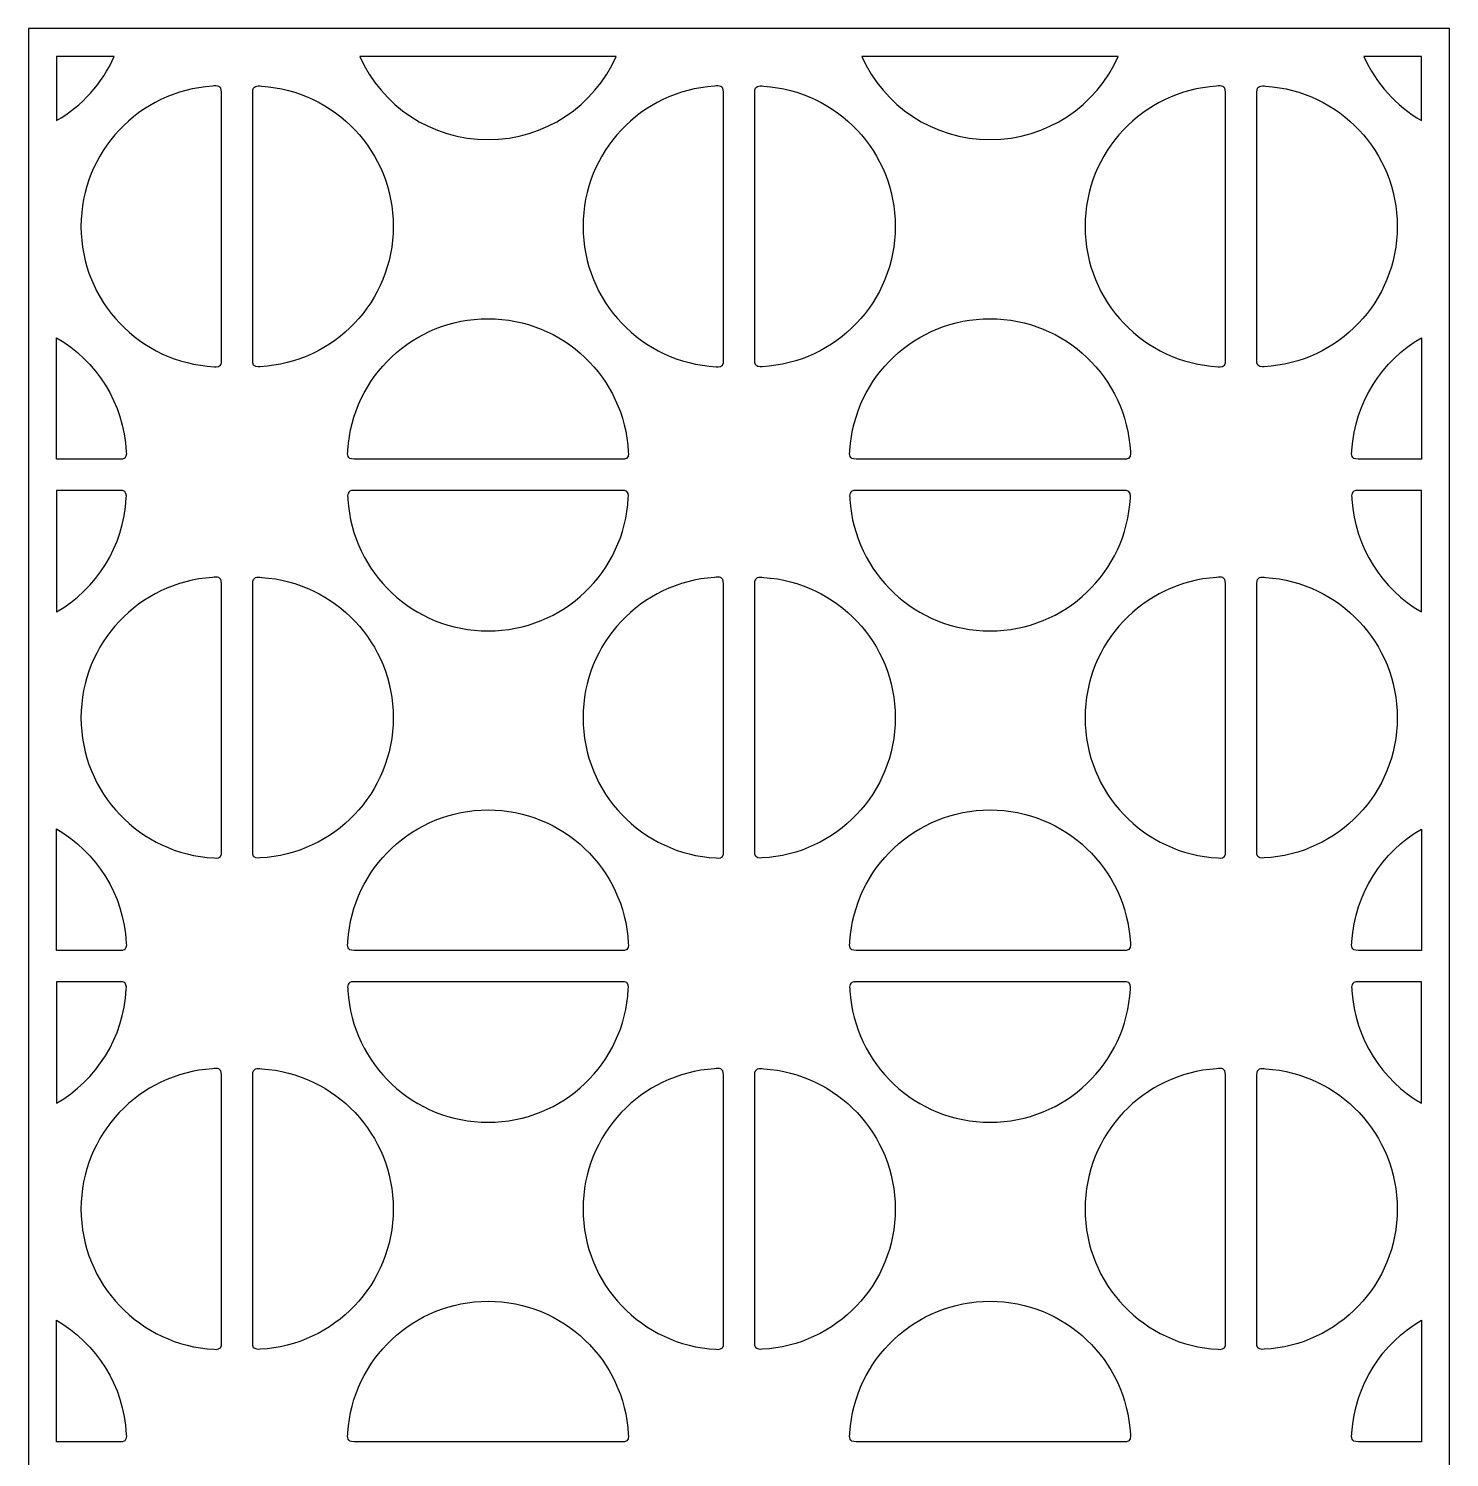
# Model space of a CAD drawing. Header units: centimetres. Extents: x 22.62 to 27, y -9 to -0.2.
# Drawn here: x 22.625 to 27, y -4.601 to -0.203 of the extents above; entities that cross this region are included whole.
import ezdxf

# ---------------------------------------------------------------- set-up
doc = ezdxf.new("R2010")
doc.units = ezdxf.units.CM
doc.header["$MEASUREMENT"] = 0
doc.layers.add('layer 1', color=7, linetype='Continuous')

msp = doc.modelspace()

# ---------------------------------------------------------------- linework, layer by layer
at = {"layer": 'layer 1', "color": 250}
for points, knots in [([(22.62472, -0.20254), (22.62472, -0.20254), (26.99977, -0.20254), (26.99977, -0.20254), (26.99977, -0.20254), (26.99977, -0.20254), (26.99977, -9.00021), (26.99977, -9.00021), (26.99977, -9.00021), (26.99977, -9.00021), (22.62472, -9.00021), (22.62472, -9.00021), (22.62472, -9.00021), (22.62472, -9.00021), (22.62472, -0.20254), (22.62472, -0.20254)], [0, 0, 0, 0, 0.2, 0.2, 0.2, 0.2, 0.4, 0.4, 0.4, 0.4, 0.6, 0.6, 0.6, 0.6, 1, 1, 1, 1]), ([(22.8885, -0.28881), (22.85134, -0.37163), (22.7889, -0.44065), (22.711, -0.48603), (22.711, -0.48603), (22.711, -0.48603), (22.711, -0.28881), (22.711, -0.28881), (22.711, -0.28881), (22.711, -0.28881), (22.8885, -0.28881), (22.8885, -0.28881)], [0, 0, 0, 0, 0.25, 0.25, 0.25, 0.25, 0.5, 0.5, 0.5, 0.5, 1, 1, 1, 1]), ([(24.43431, -0.28881), (24.36669, -0.43953), (24.21533, -0.54454), (24.03947, -0.54454), (24.03947, -0.54454), (23.8636, -0.54454), (23.71222, -0.43954), (23.6446, -0.28881), (23.6446, -0.28881), (23.6446, -0.28881), (24.43431, -0.28881), (24.43431, -0.28881)], [0, 0, 0, 0, 0.25, 0.25, 0.25, 0.25, 0.5, 0.5, 0.5, 0.5, 1, 1, 1, 1]), ([(25.98013, -0.28881), (25.91251, -0.43953), (25.76116, -0.54454), (25.5853, -0.54454), (25.5853, -0.54454), (25.40943, -0.54454), (25.25805, -0.43954), (25.19042, -0.28881), (25.19042, -0.28881), (25.19042, -0.28881), (25.98013, -0.28881), (25.98013, -0.28881)], [0, 0, 0, 0, 0.25, 0.25, 0.25, 0.25, 0.5, 0.5, 0.5, 0.5, 1, 1, 1, 1]), ([(26.91349, -0.48586), (26.83571, -0.44048), (26.77337, -0.37153), (26.73625, -0.28881), (26.73625, -0.28881), (26.73625, -0.28881), (26.91349, -0.28881), (26.91349, -0.28881), (26.91349, -0.28881), (26.91349, -0.28881), (26.91349, -0.48586), (26.91349, -0.48586)], [0, 0, 0, 0, 0.25, 0.25, 0.25, 0.25, 0.5, 0.5, 0.5, 0.5, 1, 1, 1, 1]), ([(23.21873, -0.81148), (23.21873, -0.81148), (23.21873, -1.23137), (23.21873, -1.23137), (23.21873, -1.23137), (23.21873, -1.2446), (23.20174, -1.24385), (23.19583, -1.24345), (23.19583, -1.24345), (22.9676, -1.23154), (22.78615, -1.04266), (22.78615, -0.81148), (22.78615, -0.81148), (22.78615, -0.58194), (22.96503, -0.39411), (23.19096, -0.37978), (23.19096, -0.37978), (23.20628, -0.37848), (23.21845, -0.37646), (23.21873, -0.39879), (23.21873, -0.39879), (23.21873, -0.39879), (23.21873, -0.81148), (23.21873, -0.81148)], [0, 0, 0, 0, 0.1428571, 0.1428571, 0.1428571, 0.1428571, 0.2857143, 0.2857143, 0.2857143, 0.2857143, 0.4285714, 0.4285714, 0.4285714, 0.4285714, 0.5714286, 0.5714286, 0.5714286, 0.5714286, 0.7142857, 0.7142857, 0.7142857, 0.7142857, 1, 1, 1, 1]), ([(23.31501, -0.81148), (23.31501, -0.81148), (23.31501, -1.23137), (23.31501, -1.23137), (23.31501, -1.23137), (23.31501, -1.2446), (23.332, -1.24385), (23.33791, -1.24345), (23.33791, -1.24345), (23.56614, -1.23154), (23.7476, -1.04266), (23.7476, -0.81148), (23.7476, -0.81148), (23.7476, -0.58194), (23.56872, -0.39411), (23.34279, -0.37978), (23.34279, -0.37978), (23.32747, -0.37848), (23.31529, -0.37646), (23.31501, -0.39879), (23.31501, -0.39879), (23.31501, -0.39879), (23.31501, -0.81148), (23.31501, -0.81148)], [0, 0, 0, 0, 0.1428571, 0.1428571, 0.1428571, 0.1428571, 0.2857143, 0.2857143, 0.2857143, 0.2857143, 0.4285714, 0.4285714, 0.4285714, 0.4285714, 0.5714286, 0.5714286, 0.5714286, 0.5714286, 0.7142857, 0.7142857, 0.7142857, 0.7142857, 1, 1, 1, 1]), ([(24.76456, -0.81148), (24.76456, -0.81148), (24.76456, -1.23137), (24.76456, -1.23137), (24.76456, -1.23137), (24.76456, -1.2446), (24.74757, -1.24385), (24.74166, -1.24345), (24.74166, -1.24345), (24.51343, -1.23154), (24.33197, -1.04266), (24.33197, -0.81148), (24.33197, -0.81148), (24.33197, -0.58194), (24.51085, -0.39411), (24.73678, -0.37978), (24.73678, -0.37978), (24.75211, -0.37848), (24.76428, -0.37646), (24.76456, -0.39879), (24.76456, -0.39879), (24.76456, -0.39879), (24.76456, -0.81148), (24.76456, -0.81148)], [0, 0, 0, 0, 0.1428571, 0.1428571, 0.1428571, 0.1428571, 0.2857143, 0.2857143, 0.2857143, 0.2857143, 0.4285714, 0.4285714, 0.4285714, 0.4285714, 0.5714286, 0.5714286, 0.5714286, 0.5714286, 0.7142857, 0.7142857, 0.7142857, 0.7142857, 1, 1, 1, 1]), ([(24.86084, -0.81148), (24.86084, -0.81148), (24.86084, -1.23137), (24.86084, -1.23137), (24.86084, -1.23137), (24.86084, -1.2446), (24.87783, -1.24385), (24.88374, -1.24345), (24.88374, -1.24345), (25.11197, -1.23154), (25.29342, -1.04266), (25.29342, -0.81148), (25.29342, -0.81148), (25.29342, -0.58194), (25.11455, -0.39411), (24.88861, -0.37978), (24.88861, -0.37978), (24.87329, -0.37848), (24.86112, -0.37646), (24.86084, -0.39879), (24.86084, -0.39879), (24.86084, -0.39879), (24.86084, -0.81148), (24.86084, -0.81148)], [0, 0, 0, 0, 0.1428571, 0.1428571, 0.1428571, 0.1428571, 0.2857143, 0.2857143, 0.2857143, 0.2857143, 0.4285714, 0.4285714, 0.4285714, 0.4285714, 0.5714286, 0.5714286, 0.5714286, 0.5714286, 0.7142857, 0.7142857, 0.7142857, 0.7142857, 1, 1, 1, 1]), ([(26.31038, -0.81148), (26.31038, -0.81148), (26.31038, -1.23137), (26.31038, -1.23137), (26.31038, -1.23137), (26.31038, -1.2446), (26.2934, -1.24385), (26.28748, -1.24345), (26.28748, -1.24345), (26.05926, -1.23154), (25.8778, -1.04266), (25.8778, -0.81148), (25.8778, -0.81148), (25.8778, -0.58194), (26.05668, -0.39411), (26.28261, -0.37978), (26.28261, -0.37978), (26.29793, -0.37848), (26.31011, -0.37646), (26.31038, -0.39879), (26.31038, -0.39879), (26.31038, -0.39879), (26.31038, -0.81148), (26.31038, -0.81148)], [0, 0, 0, 0, 0.1428571, 0.1428571, 0.1428571, 0.1428571, 0.2857143, 0.2857143, 0.2857143, 0.2857143, 0.4285714, 0.4285714, 0.4285714, 0.4285714, 0.5714286, 0.5714286, 0.5714286, 0.5714286, 0.7142857, 0.7142857, 0.7142857, 0.7142857, 1, 1, 1, 1]), ([(26.40667, -0.81148), (26.40667, -0.81148), (26.40667, -1.23137), (26.40667, -1.23137), (26.40667, -1.23137), (26.40667, -1.2446), (26.42365, -1.24385), (26.42957, -1.24345), (26.42957, -1.24345), (26.65779, -1.23154), (26.83925, -1.04266), (26.83925, -0.81148), (26.83925, -0.81148), (26.83925, -0.58194), (26.66037, -0.39411), (26.43444, -0.37978), (26.43444, -0.37978), (26.41912, -0.37848), (26.40694, -0.37646), (26.40667, -0.39879), (26.40667, -0.39879), (26.40667, -0.39879), (26.40667, -0.81148), (26.40667, -0.81148)], [0, 0, 0, 0, 0.1428571, 0.1428571, 0.1428571, 0.1428571, 0.2857143, 0.2857143, 0.2857143, 0.2857143, 0.4285714, 0.4285714, 0.4285714, 0.4285714, 0.5714286, 0.5714286, 0.5714286, 0.5714286, 0.7142857, 0.7142857, 0.7142857, 0.7142857, 1, 1, 1, 1]), ([(24.03947, -1.52819), (24.03947, -1.52819), (24.45936, -1.52819), (24.45936, -1.52819), (24.45936, -1.52819), (24.47259, -1.52819), (24.47184, -1.51121), (24.47144, -1.50529), (24.47144, -1.50529), (24.45952, -1.27707), (24.27065, -1.09561), (24.03947, -1.09561), (24.03947, -1.09561), (23.80993, -1.09561), (23.6221, -1.27449), (23.60777, -1.50042), (23.60777, -1.50042), (23.60648, -1.51574), (23.60445, -1.52792), (23.62678, -1.52819), (23.62678, -1.52819), (23.62678, -1.52819), (24.03947, -1.52819), (24.03947, -1.52819)], [0, 0, 0, 0, 0.1428571, 0.1428571, 0.1428571, 0.1428571, 0.2857143, 0.2857143, 0.2857143, 0.2857143, 0.4285714, 0.4285714, 0.4285714, 0.4285714, 0.5714286, 0.5714286, 0.5714286, 0.5714286, 0.7142857, 0.7142857, 0.7142857, 0.7142857, 1, 1, 1, 1]), ([(25.5853, -1.52819), (25.5853, -1.52819), (26.00519, -1.52819), (26.00519, -1.52819), (26.00519, -1.52819), (26.01842, -1.52819), (26.01767, -1.51121), (26.01727, -1.50529), (26.01727, -1.50529), (26.00535, -1.27707), (25.81648, -1.09561), (25.5853, -1.09561), (25.5853, -1.09561), (25.35576, -1.09561), (25.16793, -1.27449), (25.15359, -1.50042), (25.15359, -1.50042), (25.1523, -1.51574), (25.15028, -1.52792), (25.17261, -1.52819), (25.17261, -1.52819), (25.17261, -1.52819), (25.5853, -1.52819), (25.5853, -1.52819)], [0, 0, 0, 0, 0.1428571, 0.1428571, 0.1428571, 0.1428571, 0.2857143, 0.2857143, 0.2857143, 0.2857143, 0.4285714, 0.4285714, 0.4285714, 0.4285714, 0.5714286, 0.5714286, 0.5714286, 0.5714286, 0.7142857, 0.7142857, 0.7142857, 0.7142857, 1, 1, 1, 1]), ([(22.711, -1.52819), (22.711, -1.52819), (22.91354, -1.52819), (22.91354, -1.52819), (22.91354, -1.52819), (22.92676, -1.52819), (22.92602, -1.51121), (22.92562, -1.50529), (22.92562, -1.50529), (22.91778, -1.35528), (22.8335, -1.22549), (22.711, -1.15414), (22.711, -1.15414), (22.711, -1.15414), (22.711, -1.52819), (22.711, -1.52819)], [0, 0, 0, 0, 0.2, 0.2, 0.2, 0.2, 0.4, 0.4, 0.4, 0.4, 0.6, 0.6, 0.6, 0.6, 1, 1, 1, 1]), ([(26.91349, -1.1543), (26.79247, -1.22492), (26.7088, -1.35259), (26.69942, -1.50042), (26.69942, -1.50042), (26.69813, -1.51574), (26.6961, -1.52792), (26.71843, -1.52819), (26.71843, -1.52819), (26.71843, -1.52819), (26.91349, -1.52819), (26.91349, -1.52819), (26.91349, -1.52819), (26.91349, -1.52819), (26.91349, -1.1543), (26.91349, -1.1543)], [0, 0, 0, 0, 0.2, 0.2, 0.2, 0.2, 0.4, 0.4, 0.4, 0.4, 0.6, 0.6, 0.6, 0.6, 1, 1, 1, 1]), ([(22.711, -1.62448), (22.711, -1.62448), (22.91354, -1.62448), (22.91354, -1.62448), (22.91354, -1.62448), (22.92676, -1.62448), (22.92602, -1.64147), (22.92562, -1.64738), (22.92562, -1.64738), (22.91778, -1.79739), (22.8335, -1.92719), (22.711, -1.99854), (22.711, -1.99854), (22.711, -1.99854), (22.711, -1.62448), (22.711, -1.62448)], [0, 0, 0, 0, 0.2, 0.2, 0.2, 0.2, 0.4, 0.4, 0.4, 0.4, 0.6, 0.6, 0.6, 0.6, 1, 1, 1, 1]), ([(24.03947, -1.62448), (24.03947, -1.62448), (24.45936, -1.62448), (24.45936, -1.62448), (24.45936, -1.62448), (24.47259, -1.62448), (24.47184, -1.64147), (24.47144, -1.64738), (24.47144, -1.64738), (24.45952, -1.87561), (24.27065, -2.05706), (24.03947, -2.05706), (24.03947, -2.05706), (23.80993, -2.05706), (23.6221, -1.87818), (23.60777, -1.65225), (23.60777, -1.65225), (23.60648, -1.63693), (23.60445, -1.62475), (23.62678, -1.62448), (23.62678, -1.62448), (23.62678, -1.62448), (24.03947, -1.62448), (24.03947, -1.62448)], [0, 0, 0, 0, 0.1428571, 0.1428571, 0.1428571, 0.1428571, 0.2857143, 0.2857143, 0.2857143, 0.2857143, 0.4285714, 0.4285714, 0.4285714, 0.4285714, 0.5714286, 0.5714286, 0.5714286, 0.5714286, 0.7142857, 0.7142857, 0.7142857, 0.7142857, 1, 1, 1, 1]), ([(25.5853, -1.62448), (25.5853, -1.62448), (26.00519, -1.62448), (26.00519, -1.62448), (26.00519, -1.62448), (26.01842, -1.62448), (26.01767, -1.64147), (26.01727, -1.64738), (26.01727, -1.64738), (26.00535, -1.87561), (25.81648, -2.05706), (25.5853, -2.05706), (25.5853, -2.05706), (25.35576, -2.05706), (25.16793, -1.87818), (25.15359, -1.65225), (25.15359, -1.65225), (25.1523, -1.63693), (25.15028, -1.62475), (25.17261, -1.62448), (25.17261, -1.62448), (25.17261, -1.62448), (25.5853, -1.62448), (25.5853, -1.62448)], [0, 0, 0, 0, 0.1428571, 0.1428571, 0.1428571, 0.1428571, 0.2857143, 0.2857143, 0.2857143, 0.2857143, 0.4285714, 0.4285714, 0.4285714, 0.4285714, 0.5714286, 0.5714286, 0.5714286, 0.5714286, 0.7142857, 0.7142857, 0.7142857, 0.7142857, 1, 1, 1, 1]), ([(26.91349, -1.99838), (26.79247, -1.92777), (26.7088, -1.80008), (26.69942, -1.65225), (26.69942, -1.65225), (26.69813, -1.63693), (26.6961, -1.62475), (26.71843, -1.62448), (26.71843, -1.62448), (26.71843, -1.62448), (26.91349, -1.62448), (26.91349, -1.62448), (26.91349, -1.62448), (26.91349, -1.62448), (26.91349, -1.99838), (26.91349, -1.99838)], [0, 0, 0, 0, 0.2, 0.2, 0.2, 0.2, 0.4, 0.4, 0.4, 0.4, 0.6, 0.6, 0.6, 0.6, 1, 1, 1, 1]), ([(23.21873, -2.324), (23.21873, -2.324), (23.21873, -2.74389), (23.21873, -2.74389), (23.21873, -2.74389), (23.21873, -2.75712), (23.20174, -2.75637), (23.19583, -2.75597), (23.19583, -2.75597), (22.9676, -2.74405), (22.78615, -2.55518), (22.78615, -2.324), (22.78615, -2.324), (22.78615, -2.09446), (22.96503, -1.90663), (23.19096, -1.89229), (23.19096, -1.89229), (23.20628, -1.891), (23.21845, -1.88898), (23.21873, -1.91131), (23.21873, -1.91131), (23.21873, -1.91131), (23.21873, -2.324), (23.21873, -2.324)], [0, 0, 0, 0, 0.1428571, 0.1428571, 0.1428571, 0.1428571, 0.2857143, 0.2857143, 0.2857143, 0.2857143, 0.4285714, 0.4285714, 0.4285714, 0.4285714, 0.5714286, 0.5714286, 0.5714286, 0.5714286, 0.7142857, 0.7142857, 0.7142857, 0.7142857, 1, 1, 1, 1]), ([(23.31501, -2.324), (23.31501, -2.324), (23.31501, -2.74389), (23.31501, -2.74389), (23.31501, -2.74389), (23.31501, -2.75712), (23.332, -2.75637), (23.33791, -2.75597), (23.33791, -2.75597), (23.56614, -2.74405), (23.7476, -2.55518), (23.7476, -2.324), (23.7476, -2.324), (23.7476, -2.09446), (23.56872, -1.90663), (23.34279, -1.89229), (23.34279, -1.89229), (23.32747, -1.891), (23.31529, -1.88898), (23.31501, -1.91131), (23.31501, -1.91131), (23.31501, -1.91131), (23.31501, -2.324), (23.31501, -2.324)], [0, 0, 0, 0, 0.1428571, 0.1428571, 0.1428571, 0.1428571, 0.2857143, 0.2857143, 0.2857143, 0.2857143, 0.4285714, 0.4285714, 0.4285714, 0.4285714, 0.5714286, 0.5714286, 0.5714286, 0.5714286, 0.7142857, 0.7142857, 0.7142857, 0.7142857, 1, 1, 1, 1]), ([(24.76456, -2.324), (24.76456, -2.324), (24.76456, -2.74389), (24.76456, -2.74389), (24.76456, -2.74389), (24.76456, -2.75712), (24.74757, -2.75637), (24.74166, -2.75597), (24.74166, -2.75597), (24.51343, -2.74405), (24.33197, -2.55518), (24.33197, -2.324), (24.33197, -2.324), (24.33197, -2.09446), (24.51085, -1.90663), (24.73678, -1.89229), (24.73678, -1.89229), (24.75211, -1.891), (24.76428, -1.88898), (24.76456, -1.91131), (24.76456, -1.91131), (24.76456, -1.91131), (24.76456, -2.324), (24.76456, -2.324)], [0, 0, 0, 0, 0.1428571, 0.1428571, 0.1428571, 0.1428571, 0.2857143, 0.2857143, 0.2857143, 0.2857143, 0.4285714, 0.4285714, 0.4285714, 0.4285714, 0.5714286, 0.5714286, 0.5714286, 0.5714286, 0.7142857, 0.7142857, 0.7142857, 0.7142857, 1, 1, 1, 1]), ([(24.86084, -2.324), (24.86084, -2.324), (24.86084, -2.74389), (24.86084, -2.74389), (24.86084, -2.74389), (24.86084, -2.75712), (24.87783, -2.75637), (24.88374, -2.75597), (24.88374, -2.75597), (25.11197, -2.74405), (25.29342, -2.55518), (25.29342, -2.324), (25.29342, -2.324), (25.29342, -2.09446), (25.11455, -1.90663), (24.88861, -1.89229), (24.88861, -1.89229), (24.87329, -1.891), (24.86112, -1.88898), (24.86084, -1.91131), (24.86084, -1.91131), (24.86084, -1.91131), (24.86084, -2.324), (24.86084, -2.324)], [0, 0, 0, 0, 0.1428571, 0.1428571, 0.1428571, 0.1428571, 0.2857143, 0.2857143, 0.2857143, 0.2857143, 0.4285714, 0.4285714, 0.4285714, 0.4285714, 0.5714286, 0.5714286, 0.5714286, 0.5714286, 0.7142857, 0.7142857, 0.7142857, 0.7142857, 1, 1, 1, 1]), ([(26.31038, -2.324), (26.31038, -2.324), (26.31038, -2.74389), (26.31038, -2.74389), (26.31038, -2.74389), (26.31038, -2.75712), (26.2934, -2.75637), (26.28748, -2.75597), (26.28748, -2.75597), (26.05926, -2.74405), (25.8778, -2.55518), (25.8778, -2.324), (25.8778, -2.324), (25.8778, -2.09446), (26.05668, -1.90663), (26.28261, -1.89229), (26.28261, -1.89229), (26.29793, -1.891), (26.31011, -1.88898), (26.31038, -1.91131), (26.31038, -1.91131), (26.31038, -1.91131), (26.31038, -2.324), (26.31038, -2.324)], [0, 0, 0, 0, 0.1428571, 0.1428571, 0.1428571, 0.1428571, 0.2857143, 0.2857143, 0.2857143, 0.2857143, 0.4285714, 0.4285714, 0.4285714, 0.4285714, 0.5714286, 0.5714286, 0.5714286, 0.5714286, 0.7142857, 0.7142857, 0.7142857, 0.7142857, 1, 1, 1, 1]), ([(26.40667, -2.324), (26.40667, -2.324), (26.40667, -2.74389), (26.40667, -2.74389), (26.40667, -2.74389), (26.40667, -2.75712), (26.42365, -2.75637), (26.42957, -2.75597), (26.42957, -2.75597), (26.65779, -2.74405), (26.83925, -2.55518), (26.83925, -2.324), (26.83925, -2.324), (26.83925, -2.09446), (26.66037, -1.90663), (26.43444, -1.89229), (26.43444, -1.89229), (26.41912, -1.891), (26.40694, -1.88898), (26.40667, -1.91131), (26.40667, -1.91131), (26.40667, -1.91131), (26.40667, -2.324), (26.40667, -2.324)], [0, 0, 0, 0, 0.1428571, 0.1428571, 0.1428571, 0.1428571, 0.2857143, 0.2857143, 0.2857143, 0.2857143, 0.4285714, 0.4285714, 0.4285714, 0.4285714, 0.5714286, 0.5714286, 0.5714286, 0.5714286, 0.7142857, 0.7142857, 0.7142857, 0.7142857, 1, 1, 1, 1]), ([(24.03947, -3.04071), (24.03947, -3.04071), (24.45936, -3.04071), (24.45936, -3.04071), (24.45936, -3.04071), (24.47259, -3.04071), (24.47184, -3.02373), (24.47144, -3.01781), (24.47144, -3.01781), (24.45952, -2.78959), (24.27065, -2.60813), (24.03947, -2.60813), (24.03947, -2.60813), (23.80993, -2.60813), (23.6221, -2.78701), (23.60777, -3.01294), (23.60777, -3.01294), (23.60648, -3.02826), (23.60445, -3.04044), (23.62678, -3.04071), (23.62678, -3.04071), (23.62678, -3.04071), (24.03947, -3.04071), (24.03947, -3.04071)], [0, 0, 0, 0, 0.1428571, 0.1428571, 0.1428571, 0.1428571, 0.2857143, 0.2857143, 0.2857143, 0.2857143, 0.4285714, 0.4285714, 0.4285714, 0.4285714, 0.5714286, 0.5714286, 0.5714286, 0.5714286, 0.7142857, 0.7142857, 0.7142857, 0.7142857, 1, 1, 1, 1]), ([(25.5853, -3.04071), (25.5853, -3.04071), (26.00519, -3.04071), (26.00519, -3.04071), (26.00519, -3.04071), (26.01842, -3.04071), (26.01767, -3.02373), (26.01727, -3.01781), (26.01727, -3.01781), (26.00535, -2.78959), (25.81648, -2.60813), (25.5853, -2.60813), (25.5853, -2.60813), (25.35576, -2.60813), (25.16793, -2.78701), (25.15359, -3.01294), (25.15359, -3.01294), (25.1523, -3.02826), (25.15028, -3.04044), (25.17261, -3.04071), (25.17261, -3.04071), (25.17261, -3.04071), (25.5853, -3.04071), (25.5853, -3.04071)], [0, 0, 0, 0, 0.1428571, 0.1428571, 0.1428571, 0.1428571, 0.2857143, 0.2857143, 0.2857143, 0.2857143, 0.4285714, 0.4285714, 0.4285714, 0.4285714, 0.5714286, 0.5714286, 0.5714286, 0.5714286, 0.7142857, 0.7142857, 0.7142857, 0.7142857, 1, 1, 1, 1]), ([(22.711, -3.04071), (22.711, -3.04071), (22.91354, -3.04071), (22.91354, -3.04071), (22.91354, -3.04071), (22.92676, -3.04071), (22.92602, -3.02373), (22.92562, -3.01781), (22.92562, -3.01781), (22.91778, -2.8678), (22.8335, -2.738), (22.711, -2.66665), (22.711, -2.66665), (22.711, -2.66665), (22.711, -3.04071), (22.711, -3.04071)], [0, 0, 0, 0, 0.2, 0.2, 0.2, 0.2, 0.4, 0.4, 0.4, 0.4, 0.6, 0.6, 0.6, 0.6, 1, 1, 1, 1]), ([(26.91349, -2.66682), (26.79247, -2.73743), (26.7088, -2.86511), (26.69942, -3.01294), (26.69942, -3.01294), (26.69813, -3.02826), (26.6961, -3.04044), (26.71843, -3.04071), (26.71843, -3.04071), (26.71843, -3.04071), (26.91349, -3.04071), (26.91349, -3.04071), (26.91349, -3.04071), (26.91349, -3.04071), (26.91349, -2.66682), (26.91349, -2.66682)], [0, 0, 0, 0, 0.2, 0.2, 0.2, 0.2, 0.4, 0.4, 0.4, 0.4, 0.6, 0.6, 0.6, 0.6, 1, 1, 1, 1]), ([(22.711, -3.137), (22.711, -3.137), (22.91354, -3.137), (22.91354, -3.137), (22.91354, -3.137), (22.92676, -3.137), (22.92602, -3.15398), (22.92562, -3.1599), (22.92562, -3.1599), (22.91778, -3.30991), (22.8335, -3.43971), (22.711, -3.51106), (22.711, -3.51106), (22.711, -3.51106), (22.711, -3.137), (22.711, -3.137)], [0, 0, 0, 0, 0.2, 0.2, 0.2, 0.2, 0.4, 0.4, 0.4, 0.4, 0.6, 0.6, 0.6, 0.6, 1, 1, 1, 1]), ([(24.03947, -3.137), (24.03947, -3.137), (24.45936, -3.137), (24.45936, -3.137), (24.45936, -3.137), (24.47259, -3.137), (24.47184, -3.15398), (24.47144, -3.1599), (24.47144, -3.1599), (24.45952, -3.38812), (24.27065, -3.56958), (24.03947, -3.56958), (24.03947, -3.56958), (23.80993, -3.56958), (23.6221, -3.3907), (23.60777, -3.16477), (23.60777, -3.16477), (23.60648, -3.14945), (23.60445, -3.13727), (23.62678, -3.137), (23.62678, -3.137), (23.62678, -3.137), (24.03947, -3.137), (24.03947, -3.137)], [0, 0, 0, 0, 0.1428571, 0.1428571, 0.1428571, 0.1428571, 0.2857143, 0.2857143, 0.2857143, 0.2857143, 0.4285714, 0.4285714, 0.4285714, 0.4285714, 0.5714286, 0.5714286, 0.5714286, 0.5714286, 0.7142857, 0.7142857, 0.7142857, 0.7142857, 1, 1, 1, 1]), ([(25.5853, -3.137), (25.5853, -3.137), (26.00519, -3.137), (26.00519, -3.137), (26.00519, -3.137), (26.01842, -3.137), (26.01767, -3.15398), (26.01727, -3.1599), (26.01727, -3.1599), (26.00535, -3.38812), (25.81648, -3.56958), (25.5853, -3.56958), (25.5853, -3.56958), (25.35576, -3.56958), (25.16793, -3.3907), (25.15359, -3.16477), (25.15359, -3.16477), (25.1523, -3.14945), (25.15028, -3.13727), (25.17261, -3.137), (25.17261, -3.137), (25.17261, -3.137), (25.5853, -3.137), (25.5853, -3.137)], [0, 0, 0, 0, 0.1428571, 0.1428571, 0.1428571, 0.1428571, 0.2857143, 0.2857143, 0.2857143, 0.2857143, 0.4285714, 0.4285714, 0.4285714, 0.4285714, 0.5714286, 0.5714286, 0.5714286, 0.5714286, 0.7142857, 0.7142857, 0.7142857, 0.7142857, 1, 1, 1, 1]), ([(26.91349, -3.51089), (26.79247, -3.44028), (26.7088, -3.3126), (26.69942, -3.16477), (26.69942, -3.16477), (26.69813, -3.14945), (26.6961, -3.13727), (26.71843, -3.137), (26.71843, -3.137), (26.71843, -3.137), (26.91349, -3.137), (26.91349, -3.137), (26.91349, -3.137), (26.91349, -3.137), (26.91349, -3.51089), (26.91349, -3.51089)], [0, 0, 0, 0, 0.2, 0.2, 0.2, 0.2, 0.4, 0.4, 0.4, 0.4, 0.6, 0.6, 0.6, 0.6, 1, 1, 1, 1]), ([(23.21873, -3.83652), (23.21873, -3.83652), (23.21873, -4.25641), (23.21873, -4.25641), (23.21873, -4.25641), (23.21873, -4.26964), (23.20174, -4.26889), (23.19583, -4.26849), (23.19583, -4.26849), (22.9676, -4.25657), (22.78615, -4.0677), (22.78615, -3.83652), (22.78615, -3.83652), (22.78615, -3.60697), (22.96503, -3.41915), (23.19096, -3.40481), (23.19096, -3.40481), (23.20628, -3.40352), (23.21845, -3.40149), (23.21873, -3.42383), (23.21873, -3.42383), (23.21873, -3.42383), (23.21873, -3.83652), (23.21873, -3.83652)], [0, 0, 0, 0, 0.1428571, 0.1428571, 0.1428571, 0.1428571, 0.2857143, 0.2857143, 0.2857143, 0.2857143, 0.4285714, 0.4285714, 0.4285714, 0.4285714, 0.5714286, 0.5714286, 0.5714286, 0.5714286, 0.7142857, 0.7142857, 0.7142857, 0.7142857, 1, 1, 1, 1]), ([(23.31501, -3.83652), (23.31501, -3.83652), (23.31501, -4.25641), (23.31501, -4.25641), (23.31501, -4.25641), (23.31501, -4.26964), (23.332, -4.26889), (23.33791, -4.26849), (23.33791, -4.26849), (23.56614, -4.25657), (23.7476, -4.0677), (23.7476, -3.83652), (23.7476, -3.83652), (23.7476, -3.60697), (23.56872, -3.41915), (23.34279, -3.40481), (23.34279, -3.40481), (23.32747, -3.40352), (23.31529, -3.40149), (23.31501, -3.42383), (23.31501, -3.42383), (23.31501, -3.42383), (23.31501, -3.83652), (23.31501, -3.83652)], [0, 0, 0, 0, 0.1428571, 0.1428571, 0.1428571, 0.1428571, 0.2857143, 0.2857143, 0.2857143, 0.2857143, 0.4285714, 0.4285714, 0.4285714, 0.4285714, 0.5714286, 0.5714286, 0.5714286, 0.5714286, 0.7142857, 0.7142857, 0.7142857, 0.7142857, 1, 1, 1, 1]), ([(24.76456, -3.83652), (24.76456, -3.83652), (24.76456, -4.25641), (24.76456, -4.25641), (24.76456, -4.25641), (24.76456, -4.26964), (24.74757, -4.26889), (24.74166, -4.26849), (24.74166, -4.26849), (24.51343, -4.25657), (24.33197, -4.0677), (24.33197, -3.83652), (24.33197, -3.83652), (24.33197, -3.60697), (24.51085, -3.41915), (24.73678, -3.40481), (24.73678, -3.40481), (24.75211, -3.40352), (24.76428, -3.40149), (24.76456, -3.42383), (24.76456, -3.42383), (24.76456, -3.42383), (24.76456, -3.83652), (24.76456, -3.83652)], [0, 0, 0, 0, 0.1428571, 0.1428571, 0.1428571, 0.1428571, 0.2857143, 0.2857143, 0.2857143, 0.2857143, 0.4285714, 0.4285714, 0.4285714, 0.4285714, 0.5714286, 0.5714286, 0.5714286, 0.5714286, 0.7142857, 0.7142857, 0.7142857, 0.7142857, 1, 1, 1, 1]), ([(24.86084, -3.83652), (24.86084, -3.83652), (24.86084, -4.25641), (24.86084, -4.25641), (24.86084, -4.25641), (24.86084, -4.26964), (24.87783, -4.26889), (24.88374, -4.26849), (24.88374, -4.26849), (25.11197, -4.25657), (25.29342, -4.0677), (25.29342, -3.83652), (25.29342, -3.83652), (25.29342, -3.60697), (25.11455, -3.41915), (24.88861, -3.40481), (24.88861, -3.40481), (24.87329, -3.40352), (24.86112, -3.40149), (24.86084, -3.42383), (24.86084, -3.42383), (24.86084, -3.42383), (24.86084, -3.83652), (24.86084, -3.83652)], [0, 0, 0, 0, 0.1428571, 0.1428571, 0.1428571, 0.1428571, 0.2857143, 0.2857143, 0.2857143, 0.2857143, 0.4285714, 0.4285714, 0.4285714, 0.4285714, 0.5714286, 0.5714286, 0.5714286, 0.5714286, 0.7142857, 0.7142857, 0.7142857, 0.7142857, 1, 1, 1, 1]), ([(26.31038, -3.83652), (26.31038, -3.83652), (26.31038, -4.25641), (26.31038, -4.25641), (26.31038, -4.25641), (26.31038, -4.26964), (26.2934, -4.26889), (26.28748, -4.26849), (26.28748, -4.26849), (26.05926, -4.25657), (25.8778, -4.0677), (25.8778, -3.83652), (25.8778, -3.83652), (25.8778, -3.60697), (26.05668, -3.41915), (26.28261, -3.40481), (26.28261, -3.40481), (26.29793, -3.40352), (26.31011, -3.40149), (26.31038, -3.42383), (26.31038, -3.42383), (26.31038, -3.42383), (26.31038, -3.83652), (26.31038, -3.83652)], [0, 0, 0, 0, 0.1428571, 0.1428571, 0.1428571, 0.1428571, 0.2857143, 0.2857143, 0.2857143, 0.2857143, 0.4285714, 0.4285714, 0.4285714, 0.4285714, 0.5714286, 0.5714286, 0.5714286, 0.5714286, 0.7142857, 0.7142857, 0.7142857, 0.7142857, 1, 1, 1, 1]), ([(26.40667, -3.83652), (26.40667, -3.83652), (26.40667, -4.25641), (26.40667, -4.25641), (26.40667, -4.25641), (26.40667, -4.26964), (26.42365, -4.26889), (26.42957, -4.26849), (26.42957, -4.26849), (26.65779, -4.25657), (26.83925, -4.0677), (26.83925, -3.83652), (26.83925, -3.83652), (26.83925, -3.60697), (26.66037, -3.41915), (26.43444, -3.40481), (26.43444, -3.40481), (26.41912, -3.40352), (26.40694, -3.40149), (26.40667, -3.42383), (26.40667, -3.42383), (26.40667, -3.42383), (26.40667, -3.83652), (26.40667, -3.83652)], [0, 0, 0, 0, 0.1428571, 0.1428571, 0.1428571, 0.1428571, 0.2857143, 0.2857143, 0.2857143, 0.2857143, 0.4285714, 0.4285714, 0.4285714, 0.4285714, 0.5714286, 0.5714286, 0.5714286, 0.5714286, 0.7142857, 0.7142857, 0.7142857, 0.7142857, 1, 1, 1, 1]), ([(24.03947, -4.55323), (24.03947, -4.55323), (24.45936, -4.55323), (24.45936, -4.55323), (24.45936, -4.55323), (24.47259, -4.55323), (24.47184, -4.53624), (24.47144, -4.53033), (24.47144, -4.53033), (24.45952, -4.3021), (24.27065, -4.12065), (24.03947, -4.12065), (24.03947, -4.12065), (23.80993, -4.12065), (23.6221, -4.29953), (23.60777, -4.52546), (23.60777, -4.52546), (23.60648, -4.54078), (23.60445, -4.55296), (23.62678, -4.55323), (23.62678, -4.55323), (23.62678, -4.55323), (24.03947, -4.55323), (24.03947, -4.55323)], [0, 0, 0, 0, 0.1428571, 0.1428571, 0.1428571, 0.1428571, 0.2857143, 0.2857143, 0.2857143, 0.2857143, 0.4285714, 0.4285714, 0.4285714, 0.4285714, 0.5714286, 0.5714286, 0.5714286, 0.5714286, 0.7142857, 0.7142857, 0.7142857, 0.7142857, 1, 1, 1, 1]), ([(25.5853, -4.55323), (25.5853, -4.55323), (26.00519, -4.55323), (26.00519, -4.55323), (26.00519, -4.55323), (26.01842, -4.55323), (26.01767, -4.53624), (26.01727, -4.53033), (26.01727, -4.53033), (26.00535, -4.3021), (25.81648, -4.12065), (25.5853, -4.12065), (25.5853, -4.12065), (25.35576, -4.12065), (25.16793, -4.29953), (25.15359, -4.52546), (25.15359, -4.52546), (25.1523, -4.54078), (25.15028, -4.55296), (25.17261, -4.55323), (25.17261, -4.55323), (25.17261, -4.55323), (25.5853, -4.55323), (25.5853, -4.55323)], [0, 0, 0, 0, 0.1428571, 0.1428571, 0.1428571, 0.1428571, 0.2857143, 0.2857143, 0.2857143, 0.2857143, 0.4285714, 0.4285714, 0.4285714, 0.4285714, 0.5714286, 0.5714286, 0.5714286, 0.5714286, 0.7142857, 0.7142857, 0.7142857, 0.7142857, 1, 1, 1, 1]), ([(22.711, -4.55323), (22.711, -4.55323), (22.91354, -4.55323), (22.91354, -4.55323), (22.91354, -4.55323), (22.92676, -4.55323), (22.92602, -4.53624), (22.92562, -4.53033), (22.92562, -4.53033), (22.91778, -4.38032), (22.8335, -4.25052), (22.711, -4.17917), (22.711, -4.17917), (22.711, -4.17917), (22.711, -4.55323), (22.711, -4.55323)], [0, 0, 0, 0, 0.2, 0.2, 0.2, 0.2, 0.4, 0.4, 0.4, 0.4, 0.6, 0.6, 0.6, 0.6, 1, 1, 1, 1]), ([(26.91349, -4.17933), (26.79247, -4.24994), (26.7088, -4.37762), (26.69942, -4.52546), (26.69942, -4.52546), (26.69813, -4.54078), (26.6961, -4.55296), (26.71843, -4.55323), (26.71843, -4.55323), (26.71843, -4.55323), (26.91349, -4.55323), (26.91349, -4.55323), (26.91349, -4.55323), (26.91349, -4.55323), (26.91349, -4.17933), (26.91349, -4.17933)], [0, 0, 0, 0, 0.2, 0.2, 0.2, 0.2, 0.4, 0.4, 0.4, 0.4, 0.6, 0.6, 0.6, 0.6, 1, 1, 1, 1])]:
    msp.add_open_spline(points, degree=3, knots=knots, dxfattribs=at)

doc.saveas('drawing.dxf')
